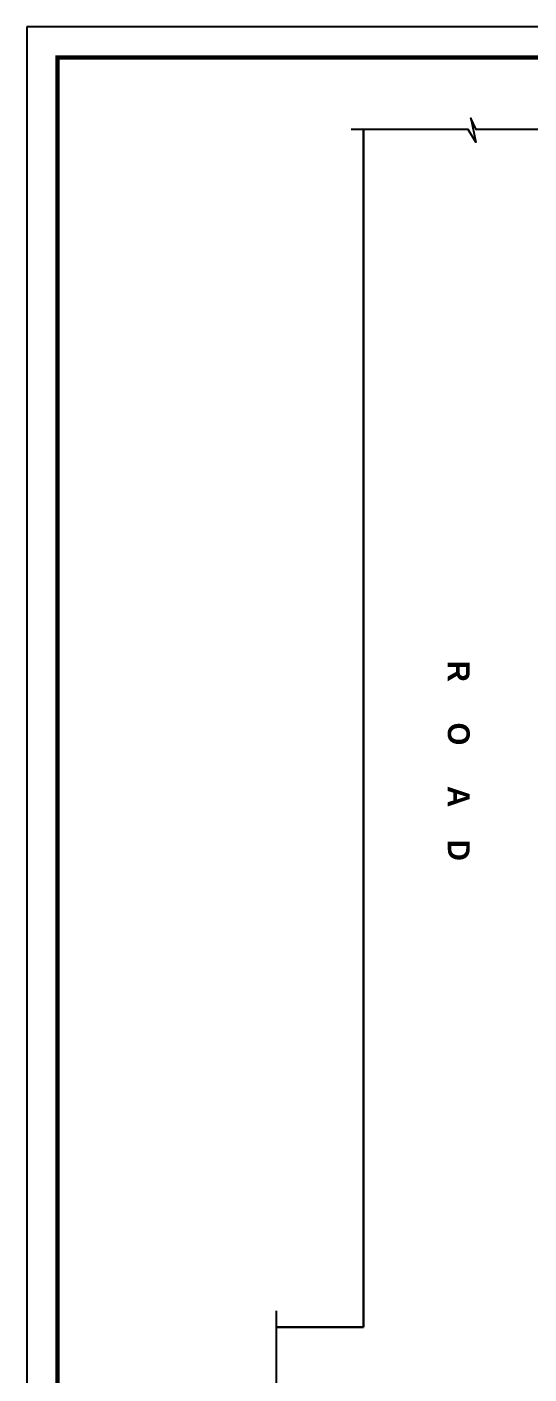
# Model space of a CAD drawing. Header units: millimetres. Extents: x -6808 to 215771, y -89660 to -16303.
# Drawn here: x 98995 to 99227, y -55988 to -55368 of the extents above; entities that cross this region are included whole.
import ezdxf

# ---------------------------------------------------------------- set-up
doc = ezdxf.new("R2010")
doc.units = ezdxf.units.MM
doc.layers.get('0').update_dxf_attribs({"color": 8})
doc.layers.add('FORMAT', color=7, linetype='Continuous')
doc.layers.add('FORMAT LAAYER', color=250, linetype='Continuous', lineweight=13)
doc.styles.add('SAJ', font='eurr____.ttf')

msp = doc.modelspace()

# ---------------------------------------------------------------- linework, layer by layer
for points in [[(99241.845, -55414.75), (99202.287, -55414.75), (99199.891, -55409.576), (99202.077, -55420.612), (99198.621, -55414.781), (99144.704, -55414.781)], [(99110.136, -55958.437), (99110.136, -55997.995), (99104.963, -56000.391), (99115.998, -55998.205), (99110.168, -56001.661), (99110.168, -56055.578)]]:
    msp.add_lwpolyline(points)
at = {"lineweight": 30}
for points in [[(99150.329, -55965.954), (99150.329, -55414.781)], [(99150.329, -55965.954), (99110.136, -55965.954)]]:
    msp.add_lwpolyline(points, dxfattribs=at)
at = {"layer": 'FORMAT', "color": 0}
msp.add_lwpolyline([(98995.396, -55367.61), (98995.396, -56317.3), (99664.191, -56317.3), (99664.191, -55367.61)], close=True, dxfattribs=at)
msp.add_lwpolyline([(98995.396, -55367.61), (98995.396, -56317.3), (99664.191, -56317.3), (99664.191, -55367.61)], close=True, dxfattribs=at)
at = {"layer": 'FORMAT', "color": 0, "const_width": 1.961}
msp.add_lwpolyline([(99009.472, -55381.687), (99009.472, -56303.224), (99650.114, -56303.224), (99650.114, -55381.687)], close=True, dxfattribs=at)
msp.add_lwpolyline([(99009.472, -55381.687), (99009.472, -56303.224), (99650.114, -56303.224), (99650.114, -55381.687)], close=True, dxfattribs=at)

# ---------------------------------------------------------------- texts
at = {"layer": 'FORMAT LAAYER', "linetype": 'ByBlock', "insert": (99199.308, -55690.367), "char_height": 10.08, "width": 351.4658, "attachment_point": 2, "rotation": 270, "style": 'SAJ'}
msp.add_mtext('\\A1;{\\fCentury Gothic|b1|i0|c0|p34;        R     O     A    D }', dxfattribs=at)

doc.saveas('drawing.dxf')
